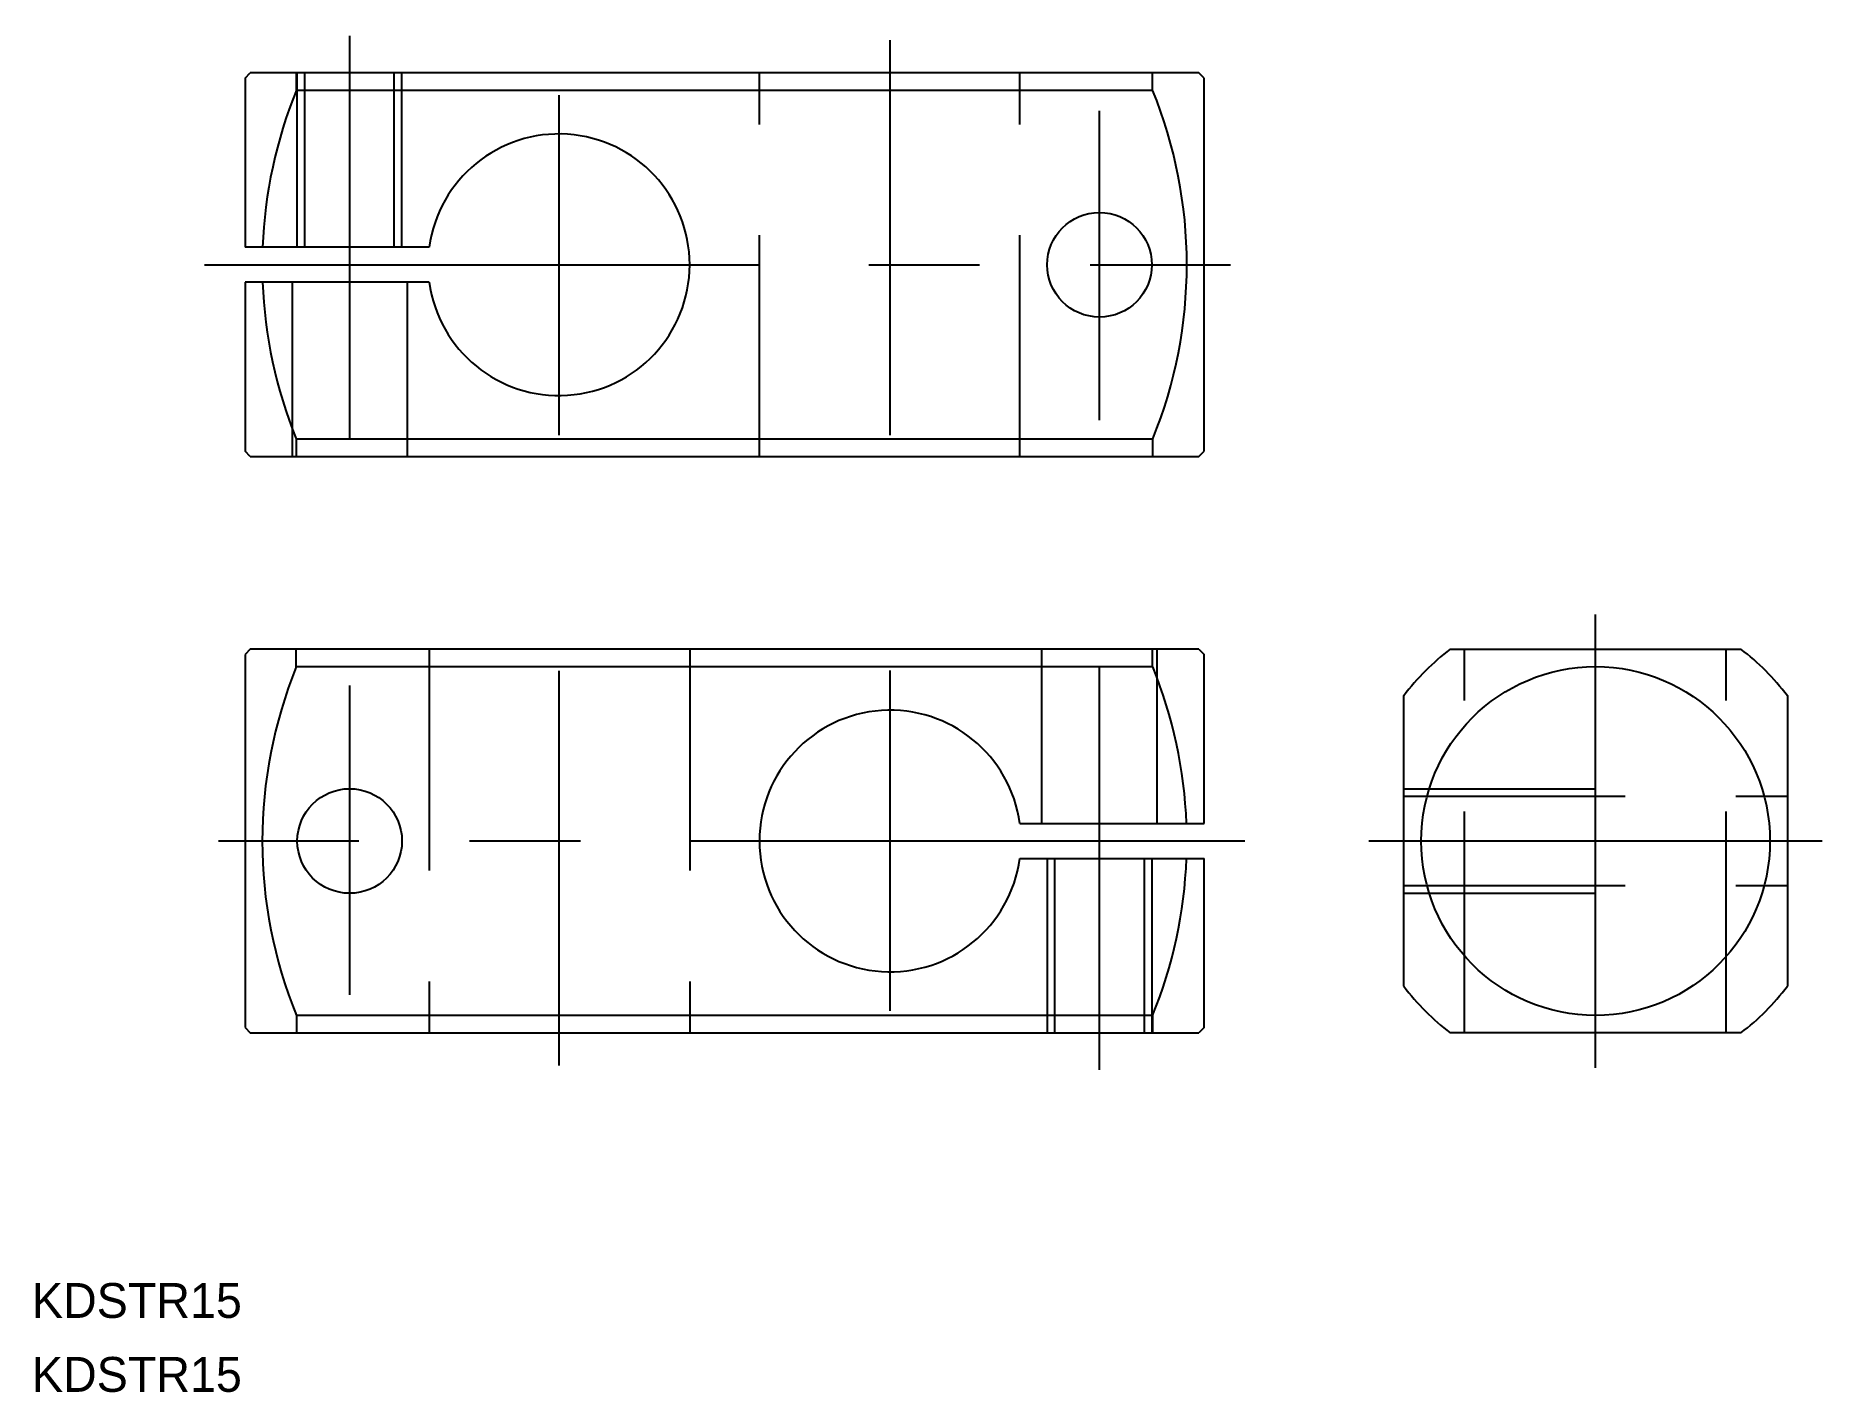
# Model space of a CAD drawing. Extents: x 410 to 512, y 631 to 709.
import ezdxf

# ---------------------------------------------------------------- set-up
doc = ezdxf.new("R2010")
doc.units = 0
doc.linetypes.add('CENTER', pattern=[50.8, 31.75, -6.35, 6.35, -6.35])
doc.linetypes.add('DASHED', pattern=[19.05, 12.7, -6.35])
doc.layers.get('0').update_dxf_attribs({"linetype": 'CONTINUOUS'})
doc.layers.add('CENTER', color=1, linetype='CENTER')

msp = doc.modelspace()

# ---------------------------------------------------------------- linework, layer by layer
at = {"color": 7, "linetype": 'CONTINUOUS'}
for p, q in [((421.72, 706.43), (422.02, 706.73)), ((421.72, 706.43), (421.72, 696.73)), ((476.42, 706.73), (422.02, 706.73)), ((424.67, 705.74), (424.67, 706.73)), ((473.76, 705.74), (473.76, 706.73)), ((476.72, 706.43), (476.42, 706.73)), ((476.72, 685.03), (476.72, 706.43)), ((424.67, 705.74), (473.76, 705.74)), ((432.28, 696.73), (421.72, 696.73)), ((421.72, 694.73), (421.72, 685.03)), ((432.28, 694.73), (421.72, 694.73)), ((424.66, 685.74), (424.66, 684.73)), ((424.66, 685.74), (473.77, 685.74)), ((473.77, 685.74), (473.77, 684.73)), ((422.02, 684.73), (421.72, 685.03)), ((422.02, 684.73), (476.42, 684.73)), ((476.42, 684.73), (476.72, 685.03)), ((422.02, 673.68), (421.72, 673.38)), ((421.72, 673.38), (421.72, 651.98)), ((476.42, 673.68), (422.02, 673.68)), ((424.66, 672.67), (424.66, 673.68)), ((473.77, 672.67), (473.77, 673.68)), ((476.42, 673.68), (476.72, 673.38)), ((476.72, 663.68), (476.72, 673.38)), ((490.84, 673.68), (507.5, 673.68)), ((473.77, 672.67), (424.66, 672.67)), ((488.17, 654.35), (488.17, 671.02)), ((510.17, 671.02), (510.17, 654.35)), ((466.15, 663.68), (476.72, 663.68)), ((466.15, 661.68), (476.72, 661.68)), ((476.72, 651.98), (476.72, 661.68)), ((473.76, 652.67), (424.67, 652.67)), ((424.67, 652.67), (424.67, 651.68)), ((473.76, 652.67), (473.76, 651.68)), ((421.72, 651.98), (422.02, 651.68)), ((422.02, 651.68), (476.42, 651.68)), ((476.72, 651.98), (476.42, 651.68)), ((507.5, 651.68), (490.84, 651.68))]:
    msp.add_line(p, q, dxfattribs=at)
at = {"color": 3, "linetype": 'DASHED'}
for p, q in [((424.72, 696.73), (424.72, 706.73)), ((425.15, 696.73), (425.15, 706.73)), ((430.28, 696.73), (430.28, 706.73)), ((430.72, 696.73), (430.72, 706.73)), ((451.22, 684.73), (451.22, 706.73)), ((466.15, 684.73), (466.15, 706.73)), ((424.42, 694.73), (424.42, 684.73)), ((431.02, 694.73), (431.02, 684.73)), ((432.28, 673.68), (432.28, 651.68)), ((447.22, 673.68), (447.22, 651.68)), ((467.42, 663.68), (467.42, 673.68)), ((474.02, 663.68), (474.02, 673.68)), ((491.66, 651.68), (491.66, 673.68)), ((506.66, 651.68), (506.66, 673.68)), ((488.17, 665.68), (499.17, 665.68)), ((488.17, 665.25), (510.17, 665.25)), ((467.72, 661.68), (467.72, 651.68)), ((468.15, 661.68), (468.15, 651.68)), ((473.28, 661.68), (473.28, 651.68)), ((473.72, 661.68), (473.72, 651.68)), ((488.17, 660.12), (510.17, 660.12)), ((488.17, 659.68), (499.17, 659.68))]:
    msp.add_line(p, q, dxfattribs=at)
at = {"color": 7, "linetype": 'CONTINUOUS'}
for centre, radius in [((470.72, 695.73), 3), ((499.17, 662.68), 10), ((427.72, 662.68), 3)]:
    msp.add_circle(centre, radius, dxfattribs=at)
for centre, radius, start, end in [((449.22, 695.73), 26.51, 157.8062, 177.8382), ((449.22, 695.73), 26.51, 337.8722, 22.1938), ((439.72, 695.73), 7.5, 187.6623, 172.3377), ((449.22, 695.73), 26.51, 182.1618, 202.1278), ((499.17, 662.68), 13.8, 127.1458, 142.8542), ((499.17, 662.68), 13.8, 37.1458, 52.8542), ((449.22, 662.68), 26.51, 157.8722, 202.1938), ((449.22, 662.68), 26.51, 2.1618, 22.1278), ((458.72, 662.68), 7.5, 7.6623, 352.3377), ((449.22, 662.68), 26.51, 337.8062, 357.8382), ((499.17, 662.68), 13.8, 217.1458, 232.8542), ((499.17, 662.68), 13.8, 307.1458, 322.8542)]:
    msp.add_arc(centre, radius, start, end, dxfattribs=at)
at = {"layer": 'CENTER', "color": 1, "linetype": 'CENTER'}
for p, q in [((427.72, 708.86), (427.72, 685.78)), ((458.72, 685.96), (458.72, 708.61)), ((439.72, 705.46), (439.72, 685.95)), ((470.72, 686.82), (470.72, 704.56)), ((419.39, 695.73), (478.23, 695.73)), ((499.16, 649.68), (499.16, 675.68)), ((439.72, 672.44), (439.72, 649.8)), ((458.72, 652.95), (458.72, 672.46)), ((470.72, 649.55), (470.72, 672.63)), ((427.72, 671.59), (427.72, 653.85)), ((479.05, 662.68), (420.2, 662.68)), ((512.17, 662.68), (486.17, 662.68))]:
    msp.add_line(p, q, dxfattribs=at)

# ---------------------------------------------------------------- texts
at = {"color": 7, "linetype": 'CONTINUOUS'}
for p in [(409.5, 635.33), (409.5, 631.09)]:
    msp.add_text('KDSTR15', height=2, dxfattribs=at).set_placement(p)

doc.saveas('drawing.dxf')
